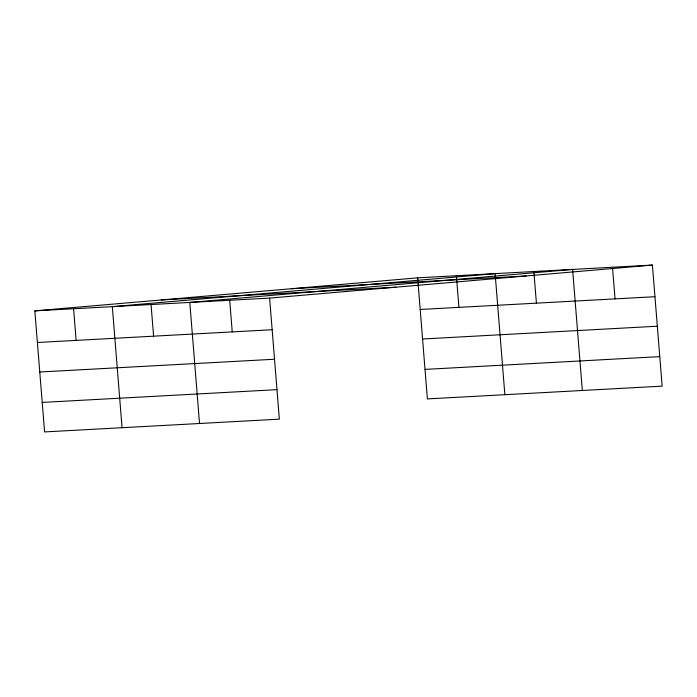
<?xml version="1.0" encoding="UTF-8"?>
<svg xmlns="http://www.w3.org/2000/svg" width="697" height="697" viewBox="0 0 697 697"><rect width="100%" height="100%" fill="white"/><g stroke="black" fill="none" stroke-linecap="round" stroke-linejoin="round"><path stroke-width="1.05" d="M34.85 310.862L269.608 298.089L279.349 419.158L44.591 431.922L34.85 310.862L417.651 277.842L652.409 265.078L662.15 386.138L427.392 398.911L417.651 277.842M269.608 298.089L652.409 265.078M291.329 288.741L526.087 275.968M161.173 299.963L395.931 287.199M420.195 309.477L654.953 296.713M37.394 342.497L272.152 329.733M422.574 338.995L657.332 326.222M39.773 372.006L274.522 359.243M425.022 369.393L659.771 356.629M42.212 402.413L276.97 389.649M612.497 267.247L615.05 298.882M582.335 390.486L572.594 269.417L189.793 302.437L199.534 423.497M533.858 271.525L536.402 303.16M504.863 394.694L495.123 273.633L112.322 306.645L122.062 427.714M456.387 275.733L458.931 307.377M229.696 300.259L232.24 331.903M151.057 304.537L153.601 336.181M73.586 308.754L76.13 340.389"/></g></svg>
